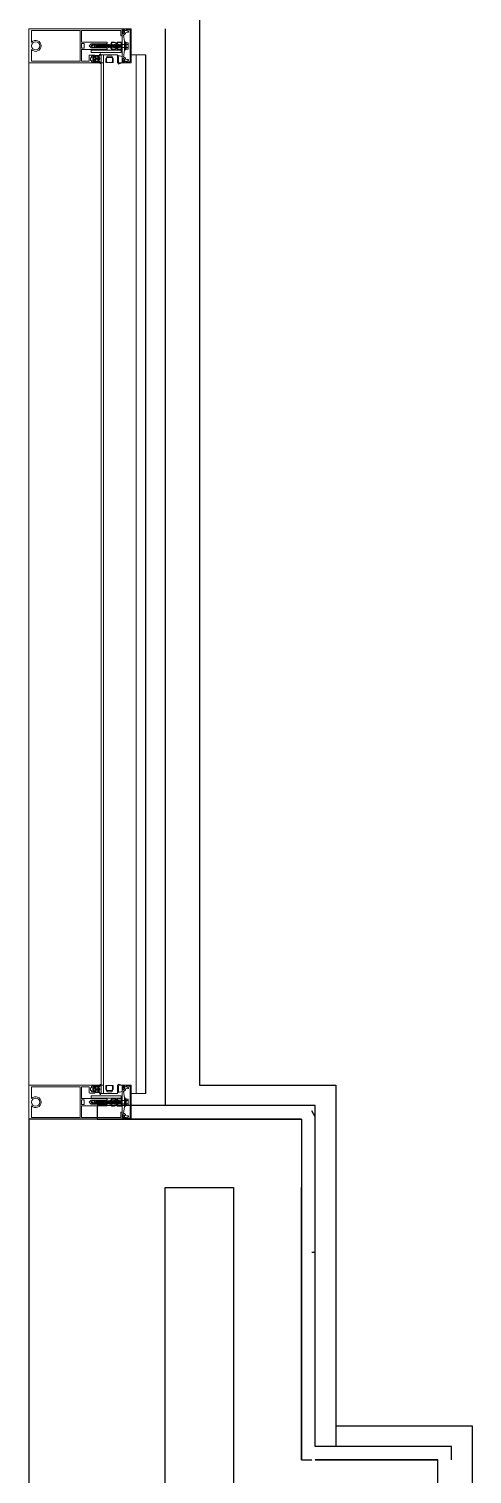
# Model space of a CAD drawing. Header units: metres. Extents: x 22.6 to 101.3, y 9.4 to 67.4.
# Drawn here: x 93.694 to 94.344, y 40.577 to 42.697 of the extents above; entities that cross this region are included whole.
import ezdxf

# ---------------------------------------------------------------- set-up
doc = ezdxf.new("R2010")
doc.units = ezdxf.units.M
doc.linetypes.add('ECG_Line-Ptrn-Sold', pattern=[9144.001, 9144, -0.001])
doc.layers.add('00', color=252, linetype='Continuous')
for name, color, linetype, lineweight in [('A-ELEV', 1, 'ECG_Line-Ptrn-Sold', 9), ('A-HATCH', 1, 'Continuous', 9), ('A-TONE', 40, 'ECG_Line-Ptrn-Sold', 50), ('A-WIN', 4, 'ECG_Line-Ptrn-Sold', 5)]:
    doc.layers.add(name, color=color, linetype=linetype, lineweight=lineweight)
pattern_1 = [(0, (0, 0), (0.406, 0.102), [0.034, -0.271, 0.034, -0.271, -1.626]), (0, (0, 0), (0.406, 0.102), [-0.61, 0.034, -0.576, 0.034, -0.271, -0.711]), (0, (0, 0), (0.406, 0.102), [-1.524, 0.034, -0.17, 0.034, -0.474]), (120, (0.152, 0.051), (-0.29133459, 0.30060631), [0.034, -0.271, 0.034, -0.271, -1.626]), (120, (0.152, 0.051), (-0.29133459, 0.30060631), [-0.61, 0.034, -0.576, 0.034, -0.271, -0.711]), (120, (0.152, 0.051), (-0.29133459, 0.30060631), [-1.524, 0.034, -0.17, 0.034, -0.474]), (240, (0.203, 0.254), (-0.11466541, -0.40260631), [0.034, -0.271, 0.034, -0.271, -1.626]), (240, (0.203, 0.254), (-0.11466541, -0.40260631), [-0.61, 0.034, -0.576, 0.034, -0.271, -0.711]), (240, (0.203, 0.254), (-0.11466541, -0.40260631), [-1.524, 0.034, -0.17, 0.034, -0.474])]

# ---------------------------------------------------------------- blocks, each defined once
blk = doc.blocks.new('Louver System Panel - ECG_Panl-Louver-Gnrc-3401721-GROUND FLOOR PLAN')
at = {"layer": 'A-WIN'}
for p, q in [((0.762, 0.0085), (-0.762, 0.0085)), ((-0.2435, 0.0085), (-0.762, 0.0085)), ((-0.2435, 0.0085), (-0.762, 0.0085)), ((-0.2435, 0.0085), (-0.762, 0.0085)), ((-0.2435, 0.0085), (-0.762, 0.0085)), ((-0.2435, 0.0085), (-0.762, 0.0085)), ((-0.2435, 0.0085), (-0.762, 0.0085)), ((-0.2435, 0.0085), (-0.762, 0.0085)), ((-0.0767, 0.0085), (-0.2143, 0.0085)), ((-0.0767, 0.0085), (-0.2143, 0.0085)), ((-0.0767, 0.0085), (-0.2143, 0.0085)), ((-0.0767, 0.0085), (-0.2143, 0.0085)), ((-0.0767, 0.0085), (-0.2143, 0.0085)), ((-0.0767, 0.0085), (-0.2143, 0.0085)), ((-0.0767, 0.0085), (-0.2143, 0.0085)), ((0.0248, 0.0085), (-0.049, 0.0085)), ((0.0248, 0.0085), (-0.049, 0.0085)), ((0.0248, 0.0085), (-0.049, 0.0085)), ((0.0248, 0.0085), (-0.049, 0.0085)), ((0.0248, 0.0085), (-0.049, 0.0085)), ((0.0248, 0.0085), (-0.049, 0.0085)), ((0.0248, 0.0085), (-0.049, 0.0085)), ((0.1002, 0.0085), (0.0595, 0.0085)), ((0.1002, 0.0085), (0.0595, 0.0085)), ((0.1002, 0.0085), (0.0595, 0.0085)), ((0.1002, 0.0085), (0.0595, 0.0085)), ((0.1002, 0.0085), (0.0595, 0.0085)), ((0.1002, 0.0085), (0.0595, 0.0085)), ((0.1002, 0.0085), (0.0595, 0.0085)), ((0.2638, 0.0085), (0.2143, 0.0085)), ((0.2638, 0.0085), (0.2143, 0.0085)), ((0.2638, 0.0085), (0.2143, 0.0085)), ((0.2638, 0.0085), (0.2143, 0.0085)), ((0.2638, 0.0085), (0.2143, 0.0085)), ((0.2638, 0.0085), (0.2143, 0.0085)), ((0.2638, 0.0085), (0.2143, 0.0085)), ((0.5001, 0.0085), (0.2833, 0.0085)), ((0.5001, 0.0085), (0.2833, 0.0085)), ((0.5001, 0.0085), (0.2833, 0.0085)), ((0.5001, 0.0085), (0.2833, 0.0085)), ((0.5001, 0.0085), (0.2833, 0.0085)), ((0.5001, 0.0085), (0.2833, 0.0085)), ((0.5001, 0.0085), (0.2833, 0.0085)), ((0.6935, 0.0085), (0.5774, 0.0085)), ((0.6935, 0.0085), (0.5774, 0.0085)), ((0.6935, 0.0085), (0.5774, 0.0085)), ((0.6935, 0.0085), (0.5774, 0.0085)), ((0.6935, 0.0085), (0.5774, 0.0085)), ((0.6935, 0.0085), (0.5774, 0.0085)), ((0.6935, 0.0085), (0.5774, 0.0085)), ((-0.762, -0.0394), (-0.762, -0.032)), ((0.762, -0.0394), (-0.762, -0.0394)), ((-0.762, -0.0394), (-0.762, -0.0531)), ((0.762, -0.032), (0.762, -0.0394)), ((0.762, -0.0531), (0.762, -0.0394)), ((-0.762, -0.0531), (0.762, -0.0531)), ((-0.762, -0.0535), (0.762, -0.0535)), ((-0.762, -0.0535), (-0.2435, -0.0535)), ((-0.762, -0.0535), (-0.2435, -0.0535)), ((-0.762, -0.0535), (-0.2435, -0.0535)), ((-0.762, -0.0535), (-0.2435, -0.0535)), ((-0.762, -0.0535), (-0.2435, -0.0535)), ((-0.762, -0.0535), (-0.2435, -0.0535)), ((-0.2143, -0.0535), (-0.0767, -0.0535)), ((-0.2143, -0.0535), (-0.0767, -0.0535)), ((-0.2143, -0.0535), (-0.0767, -0.0535)), ((-0.2143, -0.0535), (-0.0767, -0.0535)), ((-0.2143, -0.0535), (-0.0767, -0.0535)), ((-0.2143, -0.0535), (-0.0767, -0.0535)), ((-0.049, -0.0535), (0.0248, -0.0535)), ((-0.049, -0.0535), (0.0248, -0.0535)), ((-0.049, -0.0535), (0.0248, -0.0535)), ((-0.049, -0.0535), (0.0248, -0.0535)), ((-0.049, -0.0535), (0.0248, -0.0535)), ((-0.049, -0.0535), (0.0248, -0.0535)), ((0.0595, -0.0535), (0.1002, -0.0535)), ((0.0595, -0.0535), (0.1002, -0.0535)), ((0.0595, -0.0535), (0.1002, -0.0535)), ((0.0595, -0.0535), (0.1002, -0.0535)), ((0.0595, -0.0535), (0.1002, -0.0535)), ((0.0595, -0.0535), (0.1002, -0.0535)), ((0.2143, -0.0535), (0.2638, -0.0535)), ((0.2143, -0.0535), (0.2638, -0.0535)), ((0.2143, -0.0535), (0.2638, -0.0535)), ((0.2143, -0.0535), (0.2638, -0.0535)), ((0.2143, -0.0535), (0.2638, -0.0535)), ((0.2143, -0.0535), (0.2638, -0.0535)), ((0.2833, -0.0535), (0.5001, -0.0535)), ((0.2833, -0.0535), (0.5001, -0.0535)), ((0.2833, -0.0535), (0.5001, -0.0535)), ((0.2833, -0.0535), (0.5001, -0.0535)), ((0.2833, -0.0535), (0.5001, -0.0535)), ((0.2833, -0.0535), (0.5001, -0.0535)), ((0.5774, -0.0535), (0.6935, -0.0535)), ((0.5774, -0.0535), (0.6935, -0.0535)), ((0.5774, -0.0535), (0.6935, -0.0535)), ((0.5774, -0.0535), (0.6935, -0.0535)), ((0.5774, -0.0535), (0.6935, -0.0535)), ((0.5774, -0.0535), (0.6935, -0.0535))]:
    blk.add_line(p, q, dxfattribs=at)
at = {"layer": 'A-WIN', "flags": 128}
for points in [[(-0.762, -0.0534), (-0.762, -0.0535), (-0.762, -0.0534), (-0.762, -0.0529)], [(-0.762, -0.0534), (-0.762, -0.0535), (-0.762, -0.0534)], [(-0.762, -0.0534), (-0.762, -0.0535), (-0.762, -0.0534)], [(-0.762, -0.0534), (-0.762, -0.0535), (-0.762, -0.0534)], [(-0.762, -0.0534), (-0.762, -0.0535), (-0.762, -0.0534)], [(-0.762, -0.0534), (-0.762, -0.0535), (-0.762, -0.0534)], [(-0.762, -0.0534), (-0.762, -0.0535), (-0.762, -0.0534)], [(0.762, -0.0529), (0.762, -0.0534), (0.762, -0.0535)]]:
    blk.add_lwpolyline(points, dxfattribs=at)
blk = doc.blocks.new('Rectangular Mullion - ECG-LEFT-END-MULION-DETAIL-V160-GROUND FLOOR PLAN')
at = {"layer": 'A-ELEV'}
for p, q in [((93.6939, 46.4473), (93.6939, 44.9473)), ((93.7999, 46.4473), (93.8035, 46.4473)), ((93.7999, 44.9473), (93.7999, 46.4473)), ((93.8036, 44.9473), (93.7999, 44.9473))]:
    blk.add_line(p, q, dxfattribs=at)
blk = doc.blocks.new('Rectangular Mullion - ECG-RIGHT-END-MULION-PROFIL-1987638-GROUND FLOOR PLAN')
at = {"layer": 'A-HATCH'}
for p, q in [((-0.0299, 0.019), (-0.0299, 0.031)), ((-0.0284, 0.0225), (-0.029, 0.019)), ((-0.0049, 0.032), (-0.0289, 0.032)), ((-0.0282, 0.0224), (-0.0288, 0.019)), ((-0.0284, 0.03), (-0.0284, 0.0245)), ((-0.0279, 0.0305), (-0.0049, 0.0305)), ((-0.0263, 0.028), (-0.0277, 0.0244)), ((-0.0273, 0.021), (-0.0263, 0.022)), ((-0.0265, 0.0213), (-0.0271, 0.0207)), ((-0.0252, 0.028), (-0.0263, 0.028)), ((-0.0263, 0.022), (-0.0243, 0.022)), ((-0.0247, 0.0216), (-0.0258, 0.0216)), ((-0.0243, 0.0236), (-0.0253, 0.0264)), ((-0.0246, 0.0266), (-0.0252, 0.028)), ((-0.0231, 0.0236), (-0.0243, 0.0236)), ((-0.0243, 0.022), (-0.0233, 0.021)), ((-0.0233, 0.0207), (-0.0239, 0.0213)), ((-0.0213, 0.0218), (-0.0231, 0.0236)), ((-0.0113, 0.022), (-0.0213, 0.021)), ((-0.0213, 0.021), (-0.0213, 0.0218)), ((-0.0113, 0.0223), (-0.0113, 0.0234)), ((-0.0113, 0.0234), (0.0014, 0.0234)), ((0.0014, 0.0223), (-0.0113, 0.0223)), ((-0.0049, 0.022), (-0.0113, 0.022)), ((-0.01, 0.0234), (-0.01, 0.0245)), ((-0.01, 0.0245), (0.0002, 0.0245)), ((0.0002, 0.0234), (-0.01, 0.0234)), ((-0.0096, 0.0275), (-0.0096, 0.0245)), ((-0.0015, 0.0277), (-0.0084, 0.0277)), ((-0.0072, 0.0275), (-0.0072, 0.0245)), ((-0.0072, 0.0223), (-0.0027, 0.0223)), ((-0.0072, 0.0188), (-0.0072, 0.0223)), ((0.0191, 0.032), (-0.0049, 0.032)), ((-0.0049, 0.0305), (0.0181, 0.0305)), ((0.0015, 0.022), (-0.0049, 0.022)), ((-0.0027, 0.0275), (-0.0027, 0.0245)), ((-0.0027, 0.0223), (-0.0027, 0.0188)), ((-0.0003, 0.0275), (-0.0003, 0.0245)), ((0.0002, 0.0245), (0.0002, 0.0234)), ((0.0014, 0.0234), (0.0014, 0.0223)), ((0.0115, 0.021), (0.0015, 0.022)), ((0.0132, 0.0236), (0.0115, 0.0218)), ((0.0115, 0.0218), (0.0115, 0.021)), ((0.0144, 0.0236), (0.0132, 0.0236)), ((0.0145, 0.022), (0.0135, 0.021)), ((0.0135, 0.0207), (0.0141, 0.0213)), ((0.0155, 0.0264), (0.0144, 0.0236)), ((0.0165, 0.022), (0.0145, 0.022)), ((0.0153, 0.028), (0.0148, 0.0266)), ((0.0148, 0.0216), (0.0159, 0.0216)), ((0.0165, 0.028), (0.0153, 0.028)), ((0.0178, 0.0244), (0.0165, 0.028)), ((0.0175, 0.021), (0.0165, 0.022)), ((0.0167, 0.0213), (0.0172, 0.0207)), ((0.0184, 0.0224), (0.019, 0.019)), ((0.0185, 0.0225), (0.0192, 0.019)), ((0.0186, 0.03), (0.0186, 0.0245)), ((0.0201, 0.019), (0.0201, 0.031)), ((-0.0297, 0.0186), (-0.0315, 0.0129)), ((-0.0309, 0.0126), (-0.0292, 0.014)), ((-0.029, 0.019), (-0.0299, 0.019)), ((-0.0265, 0.019), (-0.0297, 0.019)), ((-0.0234, 0.0056), (-0.0292, 0.0056)), ((-0.0292, -0.0036), (-0.0292, 0.0056)), ((-0.0283, 0.004), (-0.0292, 0.004)), ((-0.0292, 0.004), (-0.0292, -0.0036)), ((-0.0288, 0.019), (-0.0271, 0.019)), ((-0.0285, 0.0139), (-0.0282, 0.0126)), ((-0.0283, 0.0048), (-0.024, 0.0048)), ((-0.0283, 0.0048), (-0.0283, 0.004)), ((-0.024, 0.0048), (-0.0283, 0.0048)), ((-0.0277, 0.0126), (-0.0273, 0.0139)), ((-0.0273, 0.02), (-0.0273, 0.021)), ((-0.0267, 0.0139), (-0.0264, 0.0126)), ((-0.0265, 0.0203), (-0.0265, 0.019)), ((-0.0258, 0.0126), (-0.0255, 0.0139)), ((-0.0257, 0.0205), (-0.0257, 0.0185)), ((-0.025, 0.0139), (-0.0247, 0.0126)), ((-0.0247, 0.0185), (-0.0247, 0.0205)), ((-0.0241, 0.0126), (-0.0238, 0.0139)), ((-0.024, 0.0048), (-0.022, 0.0035)), ((-0.022, 0.0035), (-0.024, 0.0048)), ((-0.0239, 0.019), (-0.0239, 0.0203)), ((-0.0207, 0.019), (-0.0239, 0.019)), ((-0.0049, 0.019), (-0.0235, 0.019)), ((-0.0202, 0.0036), (-0.0234, 0.0056)), ((-0.0233, 0.021), (-0.0233, 0.02)), ((-0.0232, 0.0139), (-0.0228, 0.0126)), ((-0.0223, 0.0126), (-0.0219, 0.0139)), ((-0.022, 0.0035), (-0.022, -0.0032)), ((-0.022, -0.0032), (-0.022, 0.0035)), ((-0.0213, 0.014), (-0.0196, 0.0126)), ((-0.019, 0.0129), (-0.0207, 0.0186)), ((-0.0202, -0.0031), (-0.0202, 0.0036)), ((-0.0202, -0.0012), (-0.0202, 0.0013)), ((-0.0145, 0.0175), (-0.0145, -0.0266)), ((-0.011, 0.0175), (-0.0145, 0.0175)), ((-0.011, -0.0266), (-0.011, 0.0175)), ((-0.0079, 0.0183), (-0.0104, 0.0177)), ((-0.0104, 0.0177), (-0.0104, 0.0117)), ((-0.0086, 0.0117), (-0.0104, 0.0077)), ((-0.0104, 0.0117), (-0.0086, 0.0117)), ((-0.0104, 0.0077), (-0.0104, 0.0034)), ((-0.0104, 0.0034), (-0.0084, 0.0024)), ((-0.0098, 0.0167), (-0.0079, 0.0174)), ((-0.0098, 0.0127), (-0.0098, 0.0167)), ((-0.0079, 0.0122), (-0.0098, 0.0127)), ((-0.0096, 0.0069), (-0.0079, 0.0105)), ((-0.0096, 0.0041), (-0.0096, 0.0069)), ((-0.0084, 0.0035), (-0.0096, 0.0041)), ((-0.0084, 0.0024), (-0.0084, 0.0035)), ((-0.0079, 0.0174), (-0.0079, 0.0183)), ((-0.0079, 0.0105), (-0.0079, 0.0122)), ((-0.0077, 0.0177), (-0.0046, 0.0188)), ((-0.0022, 0.0175), (-0.0077, 0.0155)), ((-0.0022, 0.0154), (-0.0077, 0.0133)), ((-0.0022, 0.0132), (-0.0077, 0.0112)), ((-0.0022, 0.011), (-0.0077, 0.009)), ((-0.0022, 0.0096), (-0.0077, 0.0076)), ((-0.0022, 0.0074), (-0.0077, 0.0054)), ((-0.0022, 0.0052), (-0.0077, 0.0032)), ((-0.0022, 0.0031), (-0.0077, 0.0011)), ((-0.0022, 0.0007), (-0.0076, -0.0013)), ((-0.0073, 0.0181), (-0.0056, 0.0188)), ((-0.0056, 0.0188), (-0.0073, 0.0181)), ((-0.0027, 0.018), (-0.0073, 0.0159)), ((-0.0073, 0.0159), (-0.0027, 0.018)), ((-0.0027, 0.0158), (-0.0073, 0.0137)), ((-0.0073, 0.0137), (-0.0027, 0.0158)), ((-0.0027, 0.0136), (-0.0073, 0.0116)), ((-0.0073, 0.0116), (-0.0027, 0.0136)), ((-0.0027, 0.0114), (-0.0073, 0.0094)), ((-0.0073, 0.0094), (-0.0027, 0.0114)), ((-0.0027, 0.01), (-0.0073, 0.008)), ((-0.0073, 0.008), (-0.0027, 0.01)), ((-0.0027, 0.0079), (-0.0073, 0.0058)), ((-0.0073, 0.0058), (-0.0027, 0.0079)), ((-0.0027, 0.0057), (-0.0073, 0.0036)), ((-0.0073, 0.0036), (-0.0027, 0.0057)), ((-0.0027, 0.0035), (-0.0073, 0.0015)), ((-0.0073, 0.0015), (-0.0027, 0.0035)), ((-0.0027, 0.0012), (-0.0073, -0.0009)), ((-0.0073, -0.0009), (-0.0027, 0.0012)), ((-0.0072, 0.0188), (-0.0056, 0.0188)), ((-0.0027, 0.0188), (-0.0072, 0.0188)), ((-0.0027, 0.0171), (-0.0072, 0.0151)), ((-0.0072, 0.0151), (-0.003, 0.017)), ((-0.0027, 0.0149), (-0.0072, 0.0129)), ((-0.0072, 0.0129), (-0.003, 0.0148)), ((-0.0027, 0.0127), (-0.0072, 0.0107)), ((-0.0072, 0.0107), (-0.003, 0.0126)), ((-0.0027, 0.0106), (-0.0072, 0.0085)), ((-0.0072, 0.0085), (-0.003, 0.0104)), ((-0.0027, 0.0092), (-0.0072, 0.0071)), ((-0.0072, 0.0071), (-0.003, 0.009)), ((-0.0027, 0.007), (-0.0072, 0.005)), ((-0.0072, 0.005), (-0.003, 0.0068)), ((-0.0027, 0.0048), (-0.0072, 0.0028)), ((-0.0072, 0.0028), (-0.003, 0.0047)), ((-0.0027, 0.0026), (-0.0072, 0.0006)), ((-0.0072, 0.0006), (-0.003, 0.0025)), ((-0.0027, 0.0003), (-0.0072, -0.0017)), ((-0.0072, -0.0017), (-0.003, 0.0001)), ((-0.007, 0.0173), (-0.0037, 0.0188)), ((-0.0037, 0.0188), (-0.007, 0.0173)), ((-0.0056, 0.0188), (-0.0046, 0.0188)), ((0.0137, 0.019), (-0.0049, 0.019)), ((-0.0046, 0.0188), (-0.0037, 0.0188)), ((-0.0037, 0.0188), (-0.0027, 0.0188)), ((-0.0018, 0.0174), (-0.0018, 0.0183)), ((-0.0018, 0.0183), (0.0007, 0.0177)), ((0.0001, 0.0167), (-0.0018, 0.0174)), ((-0.0018, 0.0122), (0.0001, 0.0127)), ((-0.0018, 0.0105), (-0.0018, 0.0122)), ((-0.0001, 0.0069), (-0.0018, 0.0105)), ((-0.0014, 0.0035), (-0.0001, 0.0041)), ((-0.0014, 0.0024), (-0.0014, 0.0035)), ((0.0007, 0.0034), (-0.0014, 0.0024)), ((-0.0011, 0.0117), (0.0007, 0.0077)), ((0.0007, 0.0117), (-0.0011, 0.0117)), ((-0.0001, 0.0041), (-0.0001, 0.0069)), ((0.0001, 0.0127), (0.0001, 0.0167)), ((0.0007, 0.0177), (0.0007, 0.0117)), ((0.0007, 0.0077), (0.0007, 0.0034)), ((0.0098, 0.0167), (0.0098, 0.019)), ((0.0176, 0.0167), (0.0098, 0.0167)), ((0.0109, 0.019), (0.0141, 0.019)), ((0.0135, 0.021), (0.0135, 0.02)), ((0.0141, 0.019), (0.0141, 0.0203)), ((0.0149, 0.0185), (0.0149, 0.0205)), ((0.0159, 0.0205), (0.0159, 0.0185)), ((0.0167, 0.0203), (0.0167, 0.019)), ((0.0167, 0.019), (0.0199, 0.019)), ((0.0175, 0.02), (0.0175, 0.021)), ((0.019, 0.019), (0.0176, 0.019)), ((0.0176, -0.041), (0.0176, 0.0167)), ((0.0192, 0.019), (0.0201, 0.019)), ((0.0201, 0.019), (0.0201, -0.118)), ((-0.0304, -0.0129), (-0.0312, -0.0136)), ((-0.0295, -0.0142), (-0.0309, -0.0128)), ((-0.0289, -0.0135), (-0.0295, -0.0142)), ((-0.0292, -0.0036), (-0.0292, -0.0053)), ((-0.0283, -0.0036), (-0.0292, -0.0036)), ((-0.0292, -0.0036), (-0.0283, -0.0036)), ((-0.0292, -0.0053), (-0.0238, -0.0053)), ((-0.027, -0.0198), (-0.0285, -0.0213)), ((-0.0284, -0.0152), (-0.0277, -0.0145)), ((-0.0261, -0.0151), (-0.0284, -0.0175)), ((-0.0284, -0.0152), (-0.0269, -0.0168)), ((-0.0284, -0.0213), (-0.0284, -0.0152)), ((-0.0284, -0.0175), (-0.0276, -0.0183)), ((-0.0276, -0.0183), (-0.0284, -0.0191)), ((-0.0284, -0.0191), (-0.025, -0.0225)), ((-0.0283, -0.0044), (-0.0283, -0.0036)), ((-0.0283, -0.0036), (-0.0283, -0.0044)), ((-0.024, -0.0044), (-0.0283, -0.0044)), ((-0.0283, -0.0044), (-0.024, -0.0044)), ((-0.0276, -0.0196), (-0.0276, -0.0171)), ((-0.0273, -0.0168), (-0.0249, -0.0168)), ((-0.0248, -0.0198), (-0.0273, -0.0198)), ((-0.0272, -0.0151), (-0.0254, -0.0151)), ((-0.0269, -0.022), (-0.0248, -0.0198)), ((-0.0258, -0.0151), (-0.0228, -0.0181)), ((-0.0229, -0.0141), (-0.0256, -0.0168)), ((-0.0255, -0.0198), (-0.0241, -0.0213)), ((-0.0225, -0.0168), (-0.025, -0.0144)), ((-0.0217, -0.0151), (-0.0246, -0.018)), ((-0.0246, -0.0171), (-0.0246, -0.0196)), ((-0.0246, -0.0185), (-0.0214, -0.0217)), ((-0.0241, -0.0213), (-0.0226, -0.0198)), ((-0.022, -0.0032), (-0.024, -0.0044)), ((-0.024, -0.0044), (-0.022, -0.0032)), ((-0.0238, -0.0053), (-0.0202, -0.0031)), ((-0.0221, -0.0151), (-0.0232, -0.0139)), ((-0.0228, -0.0171), (-0.0228, -0.0196)), ((-0.0226, -0.0198), (-0.0201, -0.0198)), ((-0.0201, -0.0168), (-0.0225, -0.0168)), ((-0.0204, -0.0198), (-0.0223, -0.0217)), ((-0.0202, -0.0151), (-0.0221, -0.0151)), ((-0.022, -0.0151), (-0.0203, -0.0168)), ((-0.0174, -0.013), (-0.0213, -0.0168)), ((-0.0197, -0.0213), (-0.0211, -0.0198)), ((-0.0201, -0.0149), (-0.019, -0.016)), ((-0.019, -0.0167), (-0.0198, -0.0176)), ((-0.0198, -0.0196), (-0.0198, -0.0171)), ((-0.0198, -0.0173), (-0.019, -0.0182)), ((-0.019, -0.0184), (-0.0198, -0.0192)), ((-0.0198, -0.0189), (-0.019, -0.0198)), ((-0.019, -0.0205), (-0.0197, -0.0213)), ((-0.019, -0.0138), (-0.0183, -0.0145)), ((-0.019, -0.0151), (-0.019, -0.0213)), ((-0.0168, -0.0138), (-0.0174, -0.013)), ((-0.009, -0.0033), (-0.0104, -0.0033)), ((-0.0104, -0.0033), (-0.0088, -0.0033)), ((-0.0104, -0.041), (-0.0104, -0.0033)), ((-0.0088, -0.0033), (-0.0078, -0.0043)), ((-0.0022, -0.0036), (-0.0078, -0.0057)), ((-0.0078, -0.0043), (-0.0078, -0.0266)), ((-0.0022, -0.0071), (-0.0078, -0.0092)), ((-0.0022, -0.0093), (-0.0078, -0.0113)), ((-0.0022, -0.0115), (-0.0078, -0.0135)), ((-0.0022, -0.0137), (-0.0078, -0.0157)), ((-0.0022, -0.0158), (-0.0078, -0.0179)), ((-0.0022, -0.018), (-0.0078, -0.02)), ((-0.0023, -0.0015), (-0.0077, -0.0035)), ((-0.0027, -0.001), (-0.0073, -0.0031)), ((-0.0073, -0.0031), (-0.0027, -0.001)), ((-0.0027, -0.0032), (-0.0073, -0.0053)), ((-0.0073, -0.0053), (-0.0027, -0.0032)), ((-0.0073, -0.0074), (-0.0027, -0.0054)), ((-0.0027, -0.0054), (-0.0073, -0.0074)), ((-0.0027, -0.0067), (-0.0073, -0.0087)), ((-0.0073, -0.0087), (-0.0027, -0.0067)), ((-0.0027, -0.0089), (-0.0073, -0.0109)), ((-0.0073, -0.0109), (-0.0027, -0.0089)), ((-0.0027, -0.011), (-0.0073, -0.0131)), ((-0.0073, -0.0131), (-0.0027, -0.011)), ((-0.0027, -0.0132), (-0.0073, -0.0153)), ((-0.0073, -0.0153), (-0.0027, -0.0132)), ((-0.0027, -0.0154), (-0.0073, -0.0174)), ((-0.0073, -0.0174), (-0.0027, -0.0154)), ((-0.0027, -0.0176), (-0.0073, -0.0196)), ((-0.0073, -0.0196), (-0.0027, -0.0176)), ((-0.0027, -0.0019), (-0.0072, -0.0039)), ((-0.0072, -0.0039), (-0.003, -0.002)), ((-0.0027, -0.0041), (-0.0072, -0.0061)), ((-0.0072, -0.0061), (-0.0031, -0.0042)), ((-0.0027, -0.0054), (-0.0072, -0.0074)), ((-0.0072, -0.0074), (-0.003, -0.0055)), ((-0.0027, -0.0076), (-0.0072, -0.0096)), ((-0.0072, -0.0096), (-0.003, -0.0077)), ((-0.0027, -0.0097), (-0.0072, -0.0118)), ((-0.0072, -0.0118), (-0.003, -0.0099)), ((-0.0027, -0.0119), (-0.0072, -0.0139)), ((-0.0072, -0.0139), (-0.003, -0.012)), ((-0.0027, -0.0141), (-0.0072, -0.0161)), ((-0.0072, -0.0161), (-0.003, -0.0142)), ((-0.0027, -0.0163), (-0.0072, -0.0183)), ((-0.0072, -0.0183), (-0.003, -0.0164)), ((-0.0027, -0.0184), (-0.0072, -0.0205)), ((-0.0072, -0.0205), (-0.0032, -0.0186)), ((-0.0069, -0.0216), (-0.0027, -0.0197)), ((-0.0027, -0.0197), (-0.0069, -0.0216)), ((-0.0022, -0.0202), (-0.0066, -0.0218)), ((-0.0053, -0.0218), (-0.0027, -0.0206)), ((-0.0053, -0.0218), (-0.003, -0.0207)), ((-0.0019, -0.0042), (-0.001, -0.0033)), ((-0.0019, -0.0266), (-0.0019, -0.0042)), ((-0.001, -0.0033), (0.0006, -0.0033)), ((0, -0.0033), (-0.001, -0.0033)), ((-0.001, -0.0033), (0.0006, -0.0033)), ((0.0006, -0.0033), (0.0006, -0.041)), ((-0.0299, -0.0213), (-0.0276, -0.0213)), ((-0.0299, -0.118), (-0.0299, -0.0213)), ((-0.0269, -0.0213), (-0.0284, -0.0213)), ((-0.0284, -0.0225), (-0.0284, -0.0263)), ((-0.0269, -0.0225), (-0.0284, -0.0225)), ((-0.0284, -0.0263), (-0.0262, -0.0263)), ((-0.0278, -0.0225), (-0.0269, -0.0225)), ((-0.0269, -0.0241), (-0.0278, -0.0225)), ((-0.0276, -0.0213), (-0.0269, -0.022)), ((-0.0274, -0.0225), (-0.0258, -0.0241)), ((-0.0274, -0.0298), (-0.0274, -0.041)), ((-0.0194, -0.0298), (-0.0274, -0.0298)), ((-0.0274, -0.041), (-0.0104, -0.041)), ((-0.0269, -0.0225), (-0.0269, -0.0213)), ((-0.0243, -0.0241), (-0.0269, -0.0241)), ((-0.025, -0.0225), (-0.0267, -0.0241)), ((-0.0262, -0.0263), (-0.0262, -0.0278)), ((-0.0262, -0.0278), (-0.0222, -0.0278)), ((-0.0247, -0.023), (-0.0236, -0.0241)), ((-0.0234, -0.023), (-0.0245, -0.0241)), ((-0.0214, -0.0241), (-0.0243, -0.0241)), ((-0.0225, -0.023), (-0.0214, -0.0241)), ((-0.0207, -0.0225), (-0.0223, -0.0241)), ((-0.0222, -0.0263), (-0.0199, -0.0263)), ((-0.0222, -0.0278), (-0.0222, -0.0263)), ((-0.0214, -0.022), (-0.0207, -0.0213)), ((-0.0214, -0.0213), (-0.0214, -0.0225)), ((-0.019, -0.0213), (-0.0214, -0.0213)), ((-0.0199, -0.0225), (-0.0214, -0.0225)), ((-0.0206, -0.0225), (-0.0214, -0.0241)), ((-0.0214, -0.0225), (-0.0207, -0.0225)), ((-0.0207, -0.0213), (-0.0184, -0.0213)), ((-0.0199, -0.0263), (-0.0199, -0.0225)), ((-0.0184, -0.0213), (-0.0184, -0.0288)), ((-0.0145, -0.0266), (-0.011, -0.0266)), ((-0.0084, -0.041), (-0.0084, -0.0372)), ((-0.0049, -0.041), (-0.0084, -0.041)), ((-0.0079, -0.0367), (-0.0019, -0.0367)), ((-0.0078, -0.0266), (-0.0049, -0.0295)), ((-0.0067, -0.0218), (-0.0067, -0.0249)), ((-0.0067, -0.0249), (-0.0049, -0.0266)), ((-0.0066, -0.0218), (-0.0053, -0.0218)), ((-0.003, -0.0218), (-0.0053, -0.0218)), ((-0.0049, -0.0266), (-0.003, -0.0249)), ((-0.0049, -0.0295), (-0.0019, -0.0266)), ((-0.0014, -0.041), (-0.0049, -0.041)), ((-0.003, -0.0249), (-0.003, -0.0218)), ((-0.0014, -0.0372), (-0.0014, -0.041)), ((0.0006, -0.041), (0.0176, -0.041)), ((-0.0274, -0.043), (-0.0274, -0.114)), ((0.0176, -0.043), (-0.0274, -0.043)), ((0.0176, -0.114), (0.0176, -0.043)), ((0.0201, -0.118), (-0.0299, -0.118)), ((-0.0274, -0.114), (-0.0102, -0.114)), ((0.0003, -0.114), (0.0176, -0.114))]:
    blk.add_line(p, q, dxfattribs=at)
blk.add_circle((-0.0049, -0.108), 0.006, dxfattribs=at)
for centre, radius, start, end in [((-0.0289, 0.031), 0.001, 90, 180), ((-0.0289, 0.031), 0.001, 90, 180), ((-0.0279, 0.03), 0.0005, 90, 180), ((-0.0284, 0.0235), 0.001, 270.9838, 90), ((-0.0283, 0.0235), 0.0011, 275.2327, 53.27), ((-0.0258, 0.0206), 0.001, 90, 135), ((-0.0247, 0.0206), 0.001, 45, 90), ((-0.0084, 0.0241), 0.00359, 70.3614, 109.6386), ((-0.0049, 0.0157), 0.012, 79.2883, 100.7117), ((-0.0015, 0.0241), 0.00359, 70.3614, 109.6386), ((0.0148, 0.0206), 0.001, 90, 135), ((0.0159, 0.0206), 0.001, 45, 90), ((0.0185, 0.0235), 0.0011, 126.73, 264.7673), ((0.0186, 0.0235), 0.001, 90, 269.0162), ((0.0181, 0.03), 0.0005, 0, 90), ((0.0191, 0.031), 0.001, 0, 90), ((0.0191, 0.031), 0.001, 0, 90), ((-0.0317, -0.018), 0.0044, 40.1603, 86.9533), ((-0.0315, -0.018), 0.00517, 33.5368, 87.4446), ((-0.0237, -0.0155), 0.00171, 90, 164.9371), ((-0.0237, -0.0155), 0.00171, 15.0629, 90), ((-0.0159, -0.018), 0.00517, 90.2452, 146.4632), ((-0.0157, -0.018), 0.0044, 93.0467, 138.4555), ((-0.0194, -0.0288), 0.001, 270, 0), ((-0.0079, -0.0372), 0.0005, 90, 180), ((-0.0005, -0.0259), 0.00439, 124.4715, 188.599), ((-0.0019, -0.0372), 0.0005, 360, 90), ((-0.0049, -0.108), 0.008, 311.4096, 228.5904)]:
    blk.add_arc(centre, radius, start, end, dxfattribs=at)
blk = doc.blocks.new('Rectangular Mullion - ECG-RIGHT-END-MULION-DETAIL-3268372-GROUND FLOOR PLAN')
at = {"layer": 'A-WIN'}
for p, q in [((-0.05, 0.012), (-0.05, 0.032)), ((-0.05, 0.032), (0, 0.032)), ((0, 0.032), (0, -0.118)), ((-0.038, 0.012), (-0.05, 0.012)), ((-0.038, -0.012), (-0.038, 0.012)), ((-0.05, -0.118), (-0.05, -0.012)), ((-0.05, -0.012), (-0.038, -0.012)), ((0, -0.118), (-0.05, -0.118))]:
    blk.add_line(p, q, dxfattribs=at)
blk = doc.blocks.new('Rectangular Mullion - ECG-LEFT-END-MULION-PROFIL-1987639-GROUND FLOOR PLAN')
at = {"layer": 'A-HATCH'}
for p, q in [((-0.0201, 0.019), (-0.0201, 0.031)), ((-0.0185, 0.0225), (-0.0192, 0.019)), ((-0.0191, 0.032), (0.0049, 0.032)), ((-0.0184, 0.0224), (-0.019, 0.019)), ((-0.0186, 0.03), (-0.0186, 0.0245)), ((0.0049, 0.0305), (-0.0181, 0.0305)), ((-0.0178, 0.0244), (-0.0165, 0.028)), ((-0.0175, 0.021), (-0.0165, 0.022)), ((-0.0167, 0.0213), (-0.0172, 0.0207)), ((-0.0165, 0.028), (-0.0153, 0.028)), ((-0.0165, 0.022), (-0.0145, 0.022)), ((-0.0148, 0.0216), (-0.0159, 0.0216)), ((-0.0155, 0.0264), (-0.0144, 0.0236)), ((-0.0153, 0.028), (-0.0148, 0.0266)), ((-0.0145, 0.022), (-0.0135, 0.021)), ((-0.0144, 0.0236), (-0.0132, 0.0236)), ((-0.0135, 0.0207), (-0.0141, 0.0213)), ((-0.0132, 0.0236), (-0.0115, 0.0218)), ((-0.0115, 0.021), (-0.0015, 0.022)), ((-0.0115, 0.0218), (-0.0115, 0.021)), ((-0.0015, 0.022), (0.0049, 0.022)), ((-0.0014, 0.0234), (-0.0014, 0.0223)), ((0.0113, 0.0234), (-0.0014, 0.0234)), ((-0.0014, 0.0223), (0.0113, 0.0223)), ((-0.0002, 0.0245), (-0.0002, 0.0234)), ((0.01, 0.0245), (-0.0002, 0.0245)), ((-0.0002, 0.0234), (0.01, 0.0234)), ((0.0003, 0.0275), (0.0003, 0.0245)), ((0.0015, 0.0277), (0.0084, 0.0277)), ((0.0027, 0.0275), (0.0027, 0.0245)), ((0.0027, 0.0223), (0.0027, 0.0188)), ((0.0072, 0.0223), (0.0027, 0.0223)), ((0.0049, 0.032), (0.0289, 0.032)), ((0.0279, 0.0305), (0.0049, 0.0305)), ((0.0049, 0.022), (0.0113, 0.022)), ((0.0072, 0.0275), (0.0072, 0.0245)), ((0.0072, 0.0188), (0.0072, 0.0223)), ((0.0096, 0.0275), (0.0096, 0.0245)), ((0.01, 0.0234), (0.01, 0.0245)), ((0.0113, 0.0223), (0.0113, 0.0234)), ((0.0113, 0.022), (0.0213, 0.021)), ((0.0213, 0.0218), (0.0231, 0.0236)), ((0.0213, 0.021), (0.0213, 0.0218)), ((0.0231, 0.0236), (0.0243, 0.0236)), ((0.0243, 0.022), (0.0233, 0.021)), ((0.0233, 0.0207), (0.0239, 0.0213)), ((0.0243, 0.0236), (0.0253, 0.0264)), ((0.0263, 0.022), (0.0243, 0.022)), ((0.0246, 0.0266), (0.0252, 0.028)), ((0.0247, 0.0216), (0.0258, 0.0216)), ((0.0252, 0.028), (0.0263, 0.028)), ((0.0263, 0.028), (0.0277, 0.0244)), ((0.0273, 0.021), (0.0263, 0.022)), ((0.0265, 0.0213), (0.0271, 0.0207)), ((0.0282, 0.0224), (0.0288, 0.019)), ((0.0284, 0.03), (0.0284, 0.0245)), ((0.0284, 0.0225), (0.029, 0.019)), ((0.0299, 0.019), (0.0299, 0.031)), ((-0.0192, 0.019), (-0.0201, 0.019)), ((-0.0201, 0.019), (-0.0201, -0.118)), ((-0.0167, 0.019), (-0.0199, 0.019)), ((-0.019, 0.019), (-0.0176, 0.019)), ((-0.0176, 0.0167), (-0.0098, 0.0167)), ((-0.0176, -0.041), (-0.0176, 0.0167)), ((-0.0175, 0.02), (-0.0175, 0.021)), ((-0.0167, 0.0203), (-0.0167, 0.019)), ((-0.0159, 0.0205), (-0.0159, 0.0185)), ((-0.0149, 0.0185), (-0.0149, 0.0205)), ((-0.0141, 0.019), (-0.0141, 0.0203)), ((-0.0109, 0.019), (-0.0141, 0.019)), ((-0.0137, 0.019), (0.0049, 0.019)), ((-0.0135, 0.021), (-0.0135, 0.02)), ((-0.0098, 0.0167), (-0.0098, 0.019)), ((0.0018, 0.0183), (-0.0007, 0.0177)), ((-0.0007, 0.0177), (-0.0007, 0.0117)), ((0.0011, 0.0117), (-0.0007, 0.0077)), ((-0.0007, 0.0117), (0.0011, 0.0117)), ((-0.0007, 0.0077), (-0.0007, 0.0034)), ((-0.0007, 0.0034), (0.0014, 0.0024)), ((-0.0001, 0.0167), (0.0018, 0.0174)), ((-0.0001, 0.0127), (-0.0001, 0.0167)), ((0.0018, 0.0122), (-0.0001, 0.0127)), ((0.0001, 0.0069), (0.0018, 0.0105)), ((0.0001, 0.0041), (0.0001, 0.0069)), ((0.0014, 0.0035), (0.0001, 0.0041)), ((0.0014, 0.0024), (0.0014, 0.0035)), ((0.0018, 0.0174), (0.0018, 0.0183)), ((0.0018, 0.0105), (0.0018, 0.0122)), ((0.0022, 0.0175), (0.0077, 0.0155)), ((0.0022, 0.0154), (0.0077, 0.0133)), ((0.0022, 0.0132), (0.0077, 0.0112)), ((0.0022, 0.011), (0.0077, 0.009)), ((0.0022, 0.0096), (0.0077, 0.0076)), ((0.0022, 0.0074), (0.0077, 0.0054)), ((0.0022, 0.0052), (0.0077, 0.0032)), ((0.0022, 0.0031), (0.0077, 0.0011)), ((0.0022, 0.0007), (0.0076, -0.0013)), ((0.0027, 0.0188), (0.0072, 0.0188)), ((0.0037, 0.0188), (0.0027, 0.0188)), ((0.0027, 0.018), (0.0073, 0.0159)), ((0.0073, 0.0159), (0.0027, 0.018)), ((0.0027, 0.0171), (0.0072, 0.0151)), ((0.0027, 0.0158), (0.0073, 0.0137)), ((0.0073, 0.0137), (0.0027, 0.0158)), ((0.0027, 0.0149), (0.0072, 0.0129)), ((0.0027, 0.0136), (0.0073, 0.0116)), ((0.0073, 0.0116), (0.0027, 0.0136)), ((0.0027, 0.0127), (0.0072, 0.0107)), ((0.0027, 0.0114), (0.0073, 0.0094)), ((0.0073, 0.0094), (0.0027, 0.0114)), ((0.0027, 0.0106), (0.0072, 0.0085)), ((0.0027, 0.01), (0.0073, 0.008)), ((0.0073, 0.008), (0.0027, 0.01)), ((0.0027, 0.0092), (0.0072, 0.0071)), ((0.0027, 0.0079), (0.0073, 0.0058)), ((0.0073, 0.0058), (0.0027, 0.0079)), ((0.0027, 0.007), (0.0072, 0.005)), ((0.0027, 0.0057), (0.0073, 0.0036)), ((0.0073, 0.0036), (0.0027, 0.0057)), ((0.0027, 0.0048), (0.0072, 0.0028)), ((0.0027, 0.0035), (0.0073, 0.0015)), ((0.0073, 0.0015), (0.0027, 0.0035)), ((0.0027, 0.0026), (0.0072, 0.0006)), ((0.0027, 0.0012), (0.0073, -0.0009)), ((0.0073, -0.0009), (0.0027, 0.0012)), ((0.0027, 0.0003), (0.0072, -0.0017)), ((0.0072, 0.0151), (0.003, 0.017)), ((0.0072, 0.0129), (0.003, 0.0148)), ((0.0072, 0.0107), (0.003, 0.0126)), ((0.0072, 0.0085), (0.003, 0.0104)), ((0.0072, 0.0071), (0.003, 0.009)), ((0.0072, 0.005), (0.003, 0.0068)), ((0.0072, 0.0028), (0.003, 0.0047)), ((0.0072, 0.0006), (0.003, 0.0025)), ((0.0072, -0.0017), (0.003, 0.0001)), ((0.007, 0.0173), (0.0037, 0.0188)), ((0.0037, 0.0188), (0.007, 0.0173)), ((0.0046, 0.0188), (0.0037, 0.0188)), ((0.0056, 0.0188), (0.0046, 0.0188)), ((0.0077, 0.0177), (0.0046, 0.0188)), ((0.0049, 0.019), (0.0235, 0.019)), ((0.0073, 0.0181), (0.0056, 0.0188)), ((0.0056, 0.0188), (0.0073, 0.0181)), ((0.0072, 0.0188), (0.0056, 0.0188)), ((0.0079, 0.0174), (0.0079, 0.0183)), ((0.0079, 0.0183), (0.0104, 0.0177)), ((0.0098, 0.0167), (0.0079, 0.0174)), ((0.0079, 0.0122), (0.0098, 0.0127)), ((0.0079, 0.0105), (0.0079, 0.0122)), ((0.0096, 0.0069), (0.0079, 0.0105)), ((0.0084, 0.0035), (0.0096, 0.0041)), ((0.0084, 0.0024), (0.0084, 0.0035)), ((0.0104, 0.0034), (0.0084, 0.0024)), ((0.0086, 0.0117), (0.0104, 0.0077)), ((0.0104, 0.0117), (0.0086, 0.0117)), ((0.0096, 0.0041), (0.0096, 0.0069)), ((0.0098, 0.0127), (0.0098, 0.0167)), ((0.0104, 0.0177), (0.0104, 0.0117)), ((0.0104, 0.0077), (0.0104, 0.0034)), ((0.011, 0.0175), (0.0145, 0.0175)), ((0.011, -0.0266), (0.011, 0.0175)), ((0.0145, 0.0175), (0.0145, -0.0266)), ((0.019, 0.0129), (0.0207, 0.0186)), ((0.0213, 0.014), (0.0196, 0.0126)), ((0.0202, 0.0036), (0.0234, 0.0056)), ((0.0202, -0.0031), (0.0202, 0.0036)), ((0.0202, -0.0012), (0.0202, 0.0013)), ((0.0207, 0.019), (0.0239, 0.019)), ((0.0223, 0.0126), (0.0219, 0.0139)), ((0.024, 0.0048), (0.022, 0.0035)), ((0.022, 0.0035), (0.024, 0.0048)), ((0.022, 0.0035), (0.022, -0.0032)), ((0.022, -0.0032), (0.022, 0.0035)), ((0.0232, 0.0139), (0.0228, 0.0126)), ((0.0233, 0.021), (0.0233, 0.02)), ((0.0234, 0.0056), (0.0292, 0.0056)), ((0.0241, 0.0126), (0.0238, 0.0139)), ((0.0239, 0.019), (0.0239, 0.0203)), ((0.0283, 0.0048), (0.024, 0.0048)), ((0.024, 0.0048), (0.0283, 0.0048)), ((0.0247, 0.0185), (0.0247, 0.0205)), ((0.025, 0.0139), (0.0247, 0.0126)), ((0.0258, 0.0126), (0.0255, 0.0139)), ((0.0257, 0.0205), (0.0257, 0.0185)), ((0.0267, 0.0139), (0.0264, 0.0126)), ((0.0265, 0.0203), (0.0265, 0.019)), ((0.0265, 0.019), (0.0297, 0.019)), ((0.0288, 0.019), (0.0271, 0.019)), ((0.0273, 0.02), (0.0273, 0.021)), ((0.0277, 0.0126), (0.0273, 0.0139)), ((0.0285, 0.0139), (0.0282, 0.0126)), ((0.0283, 0.0048), (0.0283, 0.004)), ((0.0283, 0.004), (0.0292, 0.004)), ((0.029, 0.019), (0.0299, 0.019)), ((0.0309, 0.0126), (0.0292, 0.014)), ((0.0292, -0.0036), (0.0292, 0.0056)), ((0.0292, 0.004), (0.0292, -0.0036)), ((0.0297, 0.0186), (0.0315, 0.0129)), ((0.001, -0.0033), (-0.0006, -0.0033)), ((-0.0006, -0.0033), (-0.0006, -0.041)), ((0.001, -0.0033), (-0.0006, -0.0033)), ((0, -0.0033), (0.001, -0.0033)), ((0.0019, -0.0042), (0.001, -0.0033)), ((0.0019, -0.0266), (0.0019, -0.0042)), ((0.0022, -0.0036), (0.0078, -0.0057)), ((0.0022, -0.0071), (0.0078, -0.0092)), ((0.0022, -0.0093), (0.0078, -0.0113)), ((0.0022, -0.0115), (0.0078, -0.0135)), ((0.0022, -0.0137), (0.0078, -0.0157)), ((0.0022, -0.0158), (0.0078, -0.0179)), ((0.0022, -0.018), (0.0078, -0.02)), ((0.0022, -0.0202), (0.0066, -0.0218)), ((0.0023, -0.0015), (0.0077, -0.0035)), ((0.0027, -0.001), (0.0073, -0.0031)), ((0.0073, -0.0031), (0.0027, -0.001)), ((0.0027, -0.0019), (0.0072, -0.0039)), ((0.0027, -0.0032), (0.0073, -0.0053)), ((0.0073, -0.0053), (0.0027, -0.0032)), ((0.0027, -0.0041), (0.0072, -0.0061)), ((0.0027, -0.0054), (0.0072, -0.0074)), ((0.0073, -0.0074), (0.0027, -0.0054)), ((0.0027, -0.0054), (0.0073, -0.0074)), ((0.0027, -0.0067), (0.0073, -0.0087)), ((0.0073, -0.0087), (0.0027, -0.0067)), ((0.0027, -0.0076), (0.0072, -0.0096)), ((0.0027, -0.0089), (0.0073, -0.0109)), ((0.0073, -0.0109), (0.0027, -0.0089)), ((0.0027, -0.0097), (0.0072, -0.0118)), ((0.0027, -0.011), (0.0073, -0.0131)), ((0.0073, -0.0131), (0.0027, -0.011)), ((0.0027, -0.0119), (0.0072, -0.0139)), ((0.0027, -0.0132), (0.0073, -0.0153)), ((0.0073, -0.0153), (0.0027, -0.0132)), ((0.0027, -0.0141), (0.0072, -0.0161)), ((0.0027, -0.0154), (0.0073, -0.0174)), ((0.0073, -0.0174), (0.0027, -0.0154)), ((0.0027, -0.0163), (0.0072, -0.0183)), ((0.0027, -0.0176), (0.0073, -0.0196)), ((0.0073, -0.0196), (0.0027, -0.0176)), ((0.0027, -0.0184), (0.0072, -0.0205)), ((0.0069, -0.0216), (0.0027, -0.0197)), ((0.0027, -0.0197), (0.0069, -0.0216)), ((0.0053, -0.0218), (0.0027, -0.0206)), ((0.0072, -0.0039), (0.003, -0.002)), ((0.0072, -0.0074), (0.003, -0.0055)), ((0.0072, -0.0096), (0.003, -0.0077)), ((0.0072, -0.0118), (0.003, -0.0099)), ((0.0072, -0.0139), (0.003, -0.012)), ((0.0072, -0.0161), (0.003, -0.0142)), ((0.0072, -0.0183), (0.003, -0.0164)), ((0.0053, -0.0218), (0.003, -0.0207)), ((0.0072, -0.0061), (0.0031, -0.0042)), ((0.0072, -0.0205), (0.0032, -0.0186)), ((0.0088, -0.0033), (0.0078, -0.0043)), ((0.0078, -0.0043), (0.0078, -0.0266)), ((0.0104, -0.0033), (0.0088, -0.0033)), ((0.009, -0.0033), (0.0104, -0.0033)), ((0.0104, -0.041), (0.0104, -0.0033)), ((0.0168, -0.0138), (0.0174, -0.013)), ((0.0174, -0.013), (0.0213, -0.0168)), ((0.019, -0.0138), (0.0183, -0.0145)), ((0.0201, -0.0149), (0.019, -0.016)), ((0.019, -0.0151), (0.019, -0.0213)), ((0.019, -0.0167), (0.0198, -0.0176)), ((0.0198, -0.0173), (0.019, -0.0182)), ((0.019, -0.0184), (0.0198, -0.0192)), ((0.0198, -0.0189), (0.019, -0.0198)), ((0.019, -0.0205), (0.0197, -0.0213)), ((0.0197, -0.0213), (0.0211, -0.0198)), ((0.0198, -0.0196), (0.0198, -0.0171)), ((0.0201, -0.0168), (0.0225, -0.0168)), ((0.0226, -0.0198), (0.0201, -0.0198)), ((0.0238, -0.0053), (0.0202, -0.0031)), ((0.0202, -0.0151), (0.0221, -0.0151)), ((0.022, -0.0151), (0.0203, -0.0168)), ((0.0204, -0.0198), (0.0223, -0.0217)), ((0.0246, -0.0185), (0.0214, -0.0217)), ((0.0217, -0.0151), (0.0246, -0.018)), ((0.022, -0.0032), (0.024, -0.0044)), ((0.024, -0.0044), (0.022, -0.0032)), ((0.0221, -0.0151), (0.0232, -0.0139)), ((0.0225, -0.0168), (0.025, -0.0144)), ((0.0241, -0.0213), (0.0226, -0.0198)), ((0.0258, -0.0151), (0.0228, -0.0181)), ((0.0228, -0.0171), (0.0228, -0.0196)), ((0.0229, -0.0141), (0.0256, -0.0168)), ((0.0292, -0.0053), (0.0238, -0.0053)), ((0.024, -0.0044), (0.0283, -0.0044)), ((0.0283, -0.0044), (0.024, -0.0044)), ((0.0255, -0.0198), (0.0241, -0.0213)), ((0.0246, -0.0171), (0.0246, -0.0196)), ((0.0248, -0.0198), (0.0273, -0.0198)), ((0.0269, -0.022), (0.0248, -0.0198)), ((0.0273, -0.0168), (0.0249, -0.0168)), ((0.0284, -0.0191), (0.025, -0.0225)), ((0.0272, -0.0151), (0.0254, -0.0151)), ((0.0261, -0.0151), (0.0284, -0.0175)), ((0.0284, -0.0152), (0.0269, -0.0168)), ((0.027, -0.0198), (0.0285, -0.0213)), ((0.0276, -0.0196), (0.0276, -0.0171)), ((0.0284, -0.0175), (0.0276, -0.0183)), ((0.0276, -0.0183), (0.0284, -0.0191)), ((0.0284, -0.0152), (0.0277, -0.0145)), ((0.0283, -0.0036), (0.0292, -0.0036)), ((0.0283, -0.0044), (0.0283, -0.0036)), ((0.0283, -0.0036), (0.0283, -0.0044)), ((0.0292, -0.0036), (0.0283, -0.0036)), ((0.0284, -0.0213), (0.0284, -0.0152)), ((0.0289, -0.0135), (0.0295, -0.0142)), ((0.0292, -0.0036), (0.0292, -0.0053)), ((0.0295, -0.0142), (0.0309, -0.0128)), ((0.0304, -0.0129), (0.0312, -0.0136)), ((-0.0006, -0.041), (-0.0176, -0.041)), ((0.0014, -0.0372), (0.0014, -0.041)), ((0.0014, -0.041), (0.0049, -0.041)), ((0.0049, -0.0295), (0.0019, -0.0266)), ((0.0079, -0.0367), (0.0019, -0.0367)), ((0.003, -0.0218), (0.0053, -0.0218)), ((0.003, -0.0249), (0.003, -0.0218)), ((0.0049, -0.0266), (0.003, -0.0249)), ((0.0067, -0.0249), (0.0049, -0.0266)), ((0.0078, -0.0266), (0.0049, -0.0295)), ((0.0049, -0.041), (0.0084, -0.041)), ((0.0066, -0.0218), (0.0053, -0.0218)), ((0.0067, -0.0218), (0.0067, -0.0249)), ((0.0084, -0.041), (0.0084, -0.0372)), ((0.0274, -0.041), (0.0104, -0.041)), ((0.0145, -0.0266), (0.011, -0.0266)), ((0.0184, -0.0213), (0.0184, -0.0288)), ((0.0207, -0.0213), (0.0184, -0.0213)), ((0.019, -0.0213), (0.0214, -0.0213)), ((0.0194, -0.0298), (0.0274, -0.0298)), ((0.0199, -0.0225), (0.0214, -0.0225)), ((0.0199, -0.0263), (0.0199, -0.0225)), ((0.0222, -0.0263), (0.0199, -0.0263)), ((0.0206, -0.0225), (0.0214, -0.0241)), ((0.0214, -0.022), (0.0207, -0.0213)), ((0.0207, -0.0225), (0.0223, -0.0241)), ((0.0214, -0.0225), (0.0207, -0.0225)), ((0.0214, -0.0213), (0.0214, -0.0225)), ((0.0225, -0.023), (0.0214, -0.0241)), ((0.0214, -0.0241), (0.0243, -0.0241)), ((0.0222, -0.0278), (0.0222, -0.0263)), ((0.0262, -0.0278), (0.0222, -0.0278)), ((0.0234, -0.023), (0.0245, -0.0241)), ((0.0247, -0.023), (0.0236, -0.0241)), ((0.0243, -0.0241), (0.0269, -0.0241)), ((0.025, -0.0225), (0.0267, -0.0241)), ((0.0274, -0.0225), (0.0258, -0.0241)), ((0.0262, -0.0263), (0.0262, -0.0278)), ((0.0284, -0.0263), (0.0262, -0.0263)), ((0.0276, -0.0213), (0.0269, -0.022)), ((0.0269, -0.0213), (0.0284, -0.0213)), ((0.0269, -0.0225), (0.0269, -0.0213)), ((0.0269, -0.0225), (0.0284, -0.0225)), ((0.0278, -0.0225), (0.0269, -0.0225)), ((0.0269, -0.0241), (0.0278, -0.0225)), ((0.0274, -0.0298), (0.0274, -0.041)), ((0.0299, -0.0213), (0.0276, -0.0213)), ((0.0284, -0.0225), (0.0284, -0.0263)), ((0.0299, -0.118), (0.0299, -0.0213)), ((-0.0176, -0.043), (0.0274, -0.043)), ((-0.0176, -0.114), (-0.0176, -0.043)), ((0.0274, -0.043), (0.0274, -0.114)), ((-0.0201, -0.118), (0.0299, -0.118)), ((-0.0003, -0.114), (-0.0176, -0.114)), ((0.0274, -0.114), (0.0102, -0.114))]:
    blk.add_line(p, q, dxfattribs=at)
blk.add_circle((0.0049, -0.108), 0.006, dxfattribs=at)
for centre, radius, start, end in [((-0.0191, 0.031), 0.001, 90, 180), ((-0.0191, 0.031), 0.001, 90, 180), ((-0.0181, 0.03), 0.0005, 90, 180), ((-0.0186, 0.0235), 0.001, 270.9838, 90), ((-0.0185, 0.0235), 0.0011, 275.2327, 53.27), ((-0.0159, 0.0206), 0.001, 90, 135), ((-0.0148, 0.0206), 0.001, 45, 90), ((0.0015, 0.0241), 0.00359, 70.3614, 109.6386), ((0.0049, 0.0157), 0.012, 79.2883, 100.7117), ((0.0084, 0.0241), 0.00359, 70.3614, 109.6386), ((0.0247, 0.0206), 0.001, 90, 135), ((0.0258, 0.0206), 0.001, 45, 90), ((0.0283, 0.0235), 0.0011, 126.73, 264.7673), ((0.0284, 0.0235), 0.001, 90, 269.0162), ((0.0279, 0.03), 0.0005, 0, 90), ((0.0289, 0.031), 0.001, 0, 90), ((0.0289, 0.031), 0.001, 0, 90), ((0.0159, -0.018), 0.00517, 33.5368, 89.7548), ((0.0157, -0.018), 0.0044, 41.5445, 86.9533), ((0.0237, -0.0155), 0.00171, 90, 164.9371), ((0.0237, -0.0155), 0.00171, 15.0629, 90), ((0.0315, -0.018), 0.00517, 92.5554, 146.4632), ((0.0317, -0.018), 0.0044, 93.0467, 139.8397), ((0.0019, -0.0372), 0.0005, 90, 180), ((0.0005, -0.0259), 0.00439, 351.401, 55.5285), ((0.0079, -0.0372), 0.0005, 0, 90), ((0.0194, -0.0288), 0.001, 180, 270), ((0.0049, -0.108), 0.008, 311.4096, 228.5904)]:
    blk.add_arc(centre, radius, start, end, dxfattribs=at)
blk = doc.blocks.new('Rectangular Mullion - ECG-LEFT-END-MULION-DETAIL-3044803-GROUND FLOOR PLAN')
at = {"layer": 'A-WIN'}
for p, q in [((0, 0.032), (-0.05, 0.032)), ((-0.05, 0.032), (-0.05, 0.012)), ((0, -0.118), (0, 0.032)), ((-0.05, 0.012), (-0.038, 0.012)), ((-0.038, 0.012), (-0.038, -0.012)), ((-0.05, -0.012), (-0.05, -0.118)), ((-0.038, -0.012), (-0.05, -0.012)), ((-0.05, -0.118), (0, -0.118))]:
    blk.add_line(p, q, dxfattribs=at)

msp = doc.modelspace()

# ---------------------------------------------------------------- hatches: boundary and pattern name
at = {"layer": '00'}
h = msp.add_hatch(dxfattribs=at)
h.set_pattern_fill('FP_3', color=252, style=0, pattern_type=2)
h.set_pattern_definition(pattern_1)
h.paths.add_polyline_path([(94.1139, 40.6123), (94.1139, 41.1123), (94.1089, 41.1123), (94.1089, 40.6123)], flags=0)
at = {"layer": 'A-TONE'}
h = msp.add_hatch(dxfattribs=at)
h.set_pattern_fill('FP_3', color=256, style=0, pattern_type=2)
h.set_pattern_definition(pattern_1)
h.paths.add_polyline_path([(94.3139, 40.6123), (94.3139, 40.6173), (94.1139, 40.6173), (94.1139, 40.6123), (94.3089, 40.6123)], flags=0)

# ---------------------------------------------------------------- linework, layer by layer
at = {"layer": '00', "color": 252}
for p, q in [((93.9439, 42.9973), (93.9439, 41.1473)), ((93.8939, 42.6973), (93.8939, 41.1173)), ((93.9439, 41.1473), (94.1439, 41.1473)), ((94.1439, 41.1473), (94.1439, 40.6173)), ((94.1139, 41.1173), (93.7939, 41.1173)), ((93.7939, 41.1173), (93.7939, 41.0973)), ((94.1139, 40.6173), (94.1139, 41.1173)), ((94.0939, 41.0973), (93.6939, 41.0973)), ((93.6939, 41.0973), (93.6939, 40.3473)), ((93.7939, 41.0973), (94.0939, 41.0973)), ((94.0939, 41.0973), (94.0939, 40.9973)), ((94.0939, 41.0973), (94.0939, 40.5973)), ((93.8939, 40.3473), (93.8939, 40.9973)), ((93.8939, 40.9973), (93.9939, 40.9973)), ((93.9939, 40.9973), (93.9939, 40.4973)), ((94.0939, 40.5973), (94.0939, 40.9973)), ((94.1439, 40.6473), (94.3439, 40.6473)), ((94.3439, 40.6473), (94.3439, 40.3973)), ((94.3139, 40.6173), (94.1139, 40.6173)), ((94.3139, 40.5973), (94.3139, 40.6173)), ((94.0939, 40.5973), (94.1089, 40.5973)), ((94.2939, 40.5973), (94.1139, 40.5973)), ((94.1139, 40.5973), (94.2939, 40.5973)), ((94.2939, 40.3473), (94.2939, 40.5973))]:
    msp.add_line(p, q, dxfattribs=at)

# ---------------------------------------------------------------- block references
at = {"layer": '00', "color": 252, "extrusion": (0, 0, -1), "rotation": 90}
for name, p in [('Rectangular Mullion - ECG-RIGHT-END-MULION-PROFIL-1987638-GROUND FLOOR PLAN', (-93.8119, 42.6773)), ('Rectangular Mullion - ECG-RIGHT-END-MULION-DETAIL-3268372-GROUND FLOOR PLAN', (-93.8119, 42.6973)), ('Rectangular Mullion - ECG-LEFT-END-MULION-PROFIL-1987639-GROUND FLOOR PLAN', (-93.8119, 41.1174))]:
    msp.add_blockref(name, p, dxfattribs=at)
at = {"layer": '00', "color": 252}
for name, p, rotation in [('Louver System Panel - ECG_Panl-Louver-Gnrc-3401721-GROUND FLOOR PLAN', (93.8119, 41.8973), 90), ('Rectangular Mullion - ECG-LEFT-END-MULION-DETAIL-3044803-GROUND FLOOR PLAN', (93.8119, 41.0973), 270)]:
    msp.add_blockref(name, p, dxfattribs=dict(at, rotation=rotation))
msp.add_blockref('Rectangular Mullion - ECG-LEFT-END-MULION-DETAIL-V160-GROUND FLOOR PLAN', (0, -3.8), dxfattribs=at)

doc.saveas('drawing.dxf')
